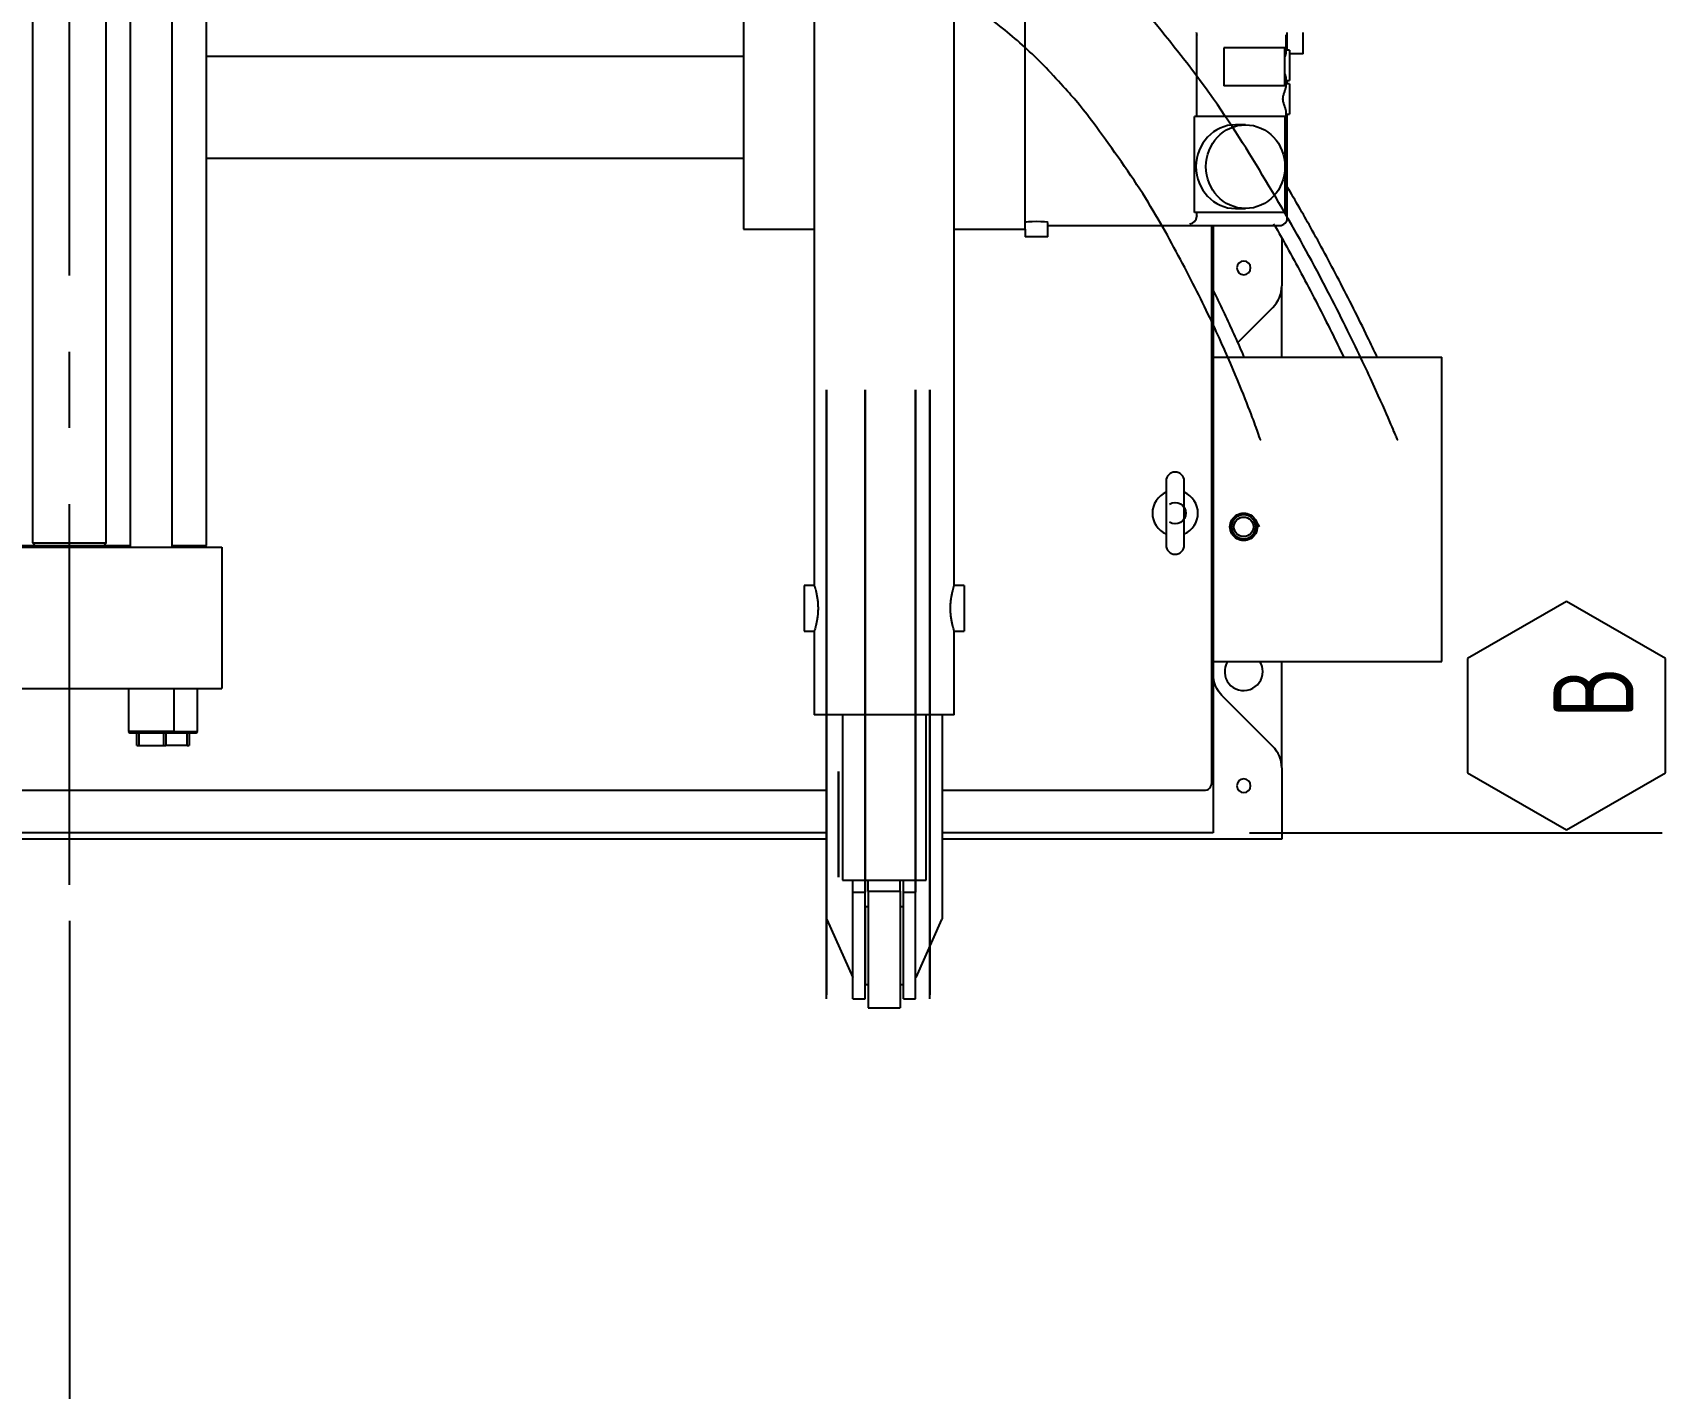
# Model space of a CAD drawing. Header units: millimetres. Extents: x 10462777 to 22643323, y 453826 to 1389191.
# Drawn here: x 11300084 to 11301156, y 578999 to 579889 of the extents above; entities that cross this region are included whole.
import ezdxf

# ---------------------------------------------------------------- set-up
doc = ezdxf.new("R2010")
doc.units = ezdxf.units.MM
doc.header["$LTSCALE"] = 200
doc.header["$MEASUREMENT"] = 0
doc.linetypes.add('CENTER', pattern=[2, 1.25, -0.25, 0.25, -0.25])
doc.layers.add('1', color=1, linetype='CENTER')
doc.layers.add('2', color=2, linetype='CONTINUOUS')
doc.styles.add('iso-1', font='isocp.shx')

# ---------------------------------------------------------------- blocks, each defined once
blk = doc.blocks.new('IDSYMBOL9')
at = {"layer": '1', "color": 152, "linetype": 'Continuous'}
for p, q in [((107.208, 153.641), (104.708, 149.311)), ((112.208, 153.641), (107.208, 153.641)), ((114.708, 149.311), (112.208, 153.641)), ((104.708, 149.311), (107.208, 144.981)), ((112.208, 144.981), (114.708, 149.311)), ((107.208, 144.981), (112.208, 144.981))]:
    blk.add_line(p, q, dxfattribs=at)
at = {"layer": '1', "color": 87, "linetype": 'Continuous', "insert": (109.607, 146.382), "char_height": 3.5, "attachment_point": 7, "line_spacing_factor": 0.963855, "style": 'iso-1'}
blk.add_mtext('\\W00.841;B ', dxfattribs=at)

msp = doc.modelspace()

# ---------------------------------------------------------------- linework, layer by layer
at = {"layer": '1', "color": 23, "linetype": 'CENTER'}
msp.add_line((11300107.87228, 579329.36568, 0), (11300107.87228, 587294.33381, 0), dxfattribs=at)
at = {"layer": '1', "color": 152, "linetype": 'Continuous'}
for p, q in [((11300882.70129, 579363.36616, 0), (11301153.5779, 579363.36616, 0)), ((11300107.87228, 579305.55284, 0), (11300107.87228, 578772.60648, 0))]:
    msp.add_line(p, q, dxfattribs=at)
at = {"layer": '2', "color": 60, "linetype": 'Continuous'}
for p, q in [((11300596.87923, 580650.90118, 0), (11300596.87923, 579525.6816, 0)), ((11300688.88054, 579525.6816, 0), (11300688.88054, 580650.90118, 0)), ((11300848.13463, 579833.88957, 0), (11300848.13463, 579887.15434, 0)), ((11300906.4607, 579887.47959, 0), (11300906.4607, 579875.11628, 0)), ((11300907.5218, 579877.39024, 0), (11300907.5218, 579888.5285, 0)), ((11300917.88379, 579874.89015, 0), (11300917.88379, 579888.89009, 0)), ((11300865.88305, 579878.89021, 0), (11300865.88305, 579853.88986, 0)), ((11300905.88362, 579878.89021, 0), (11300865.88305, 579878.89021, 0)), ((11300905.88362, 579853.88986, 0), (11300905.88362, 579878.89021, 0)), ((11300908.88366, 579877.39019, 0), (11300906.90466, 579877.39019, 0)), ((11300908.88366, 579877.39019, 0), (11300908.88366, 579867.39005, 0)), ((11300917.88379, 579874.89015, 0), (11300908.88386, 579874.89015, 0)), ((11300908.88366, 579867.39005, 0), (11300908.88366, 579857.38991, 0)), ((11300905.88362, 579853.88986, 0), (11300865.88305, 579853.88986, 0)), ((11300906.4607, 579859.66382, 0), (11300906.4607, 579853.11597, 0)), ((11300906.90466, 579857.38991, 0), (11300908.88366, 579857.38991, 0)), ((11300908.88366, 579855.38988, 0), (11300906.90466, 579855.38988, 0)), ((11300907.5218, 579855.39007, 0), (11300907.5218, 579857.38981, 0)), ((11300908.88366, 579855.38988, 0), (11300908.88366, 579845.38974, 0)), ((11300908.88366, 579845.38974, 0), (11300908.88366, 579835.38959, 0)), ((11300846.65832, 579770.88868, 0), (11300846.65832, 579833.88957, 0)), ((11300906.09226, 579833.88957, 0), (11300846.65832, 579833.88957, 0)), ((11300906.09226, 579833.88957, 0), (11300906.4607, 579833.88957, 0)), ((11300906.09226, 579770.88868, 0), (11300906.09226, 579833.88957, 0)), ((11300906.4607, 579837.6635, 0), (11300906.4607, 579833.88957, 0)), ((11300906.90466, 579835.38959, 0), (11300908.88366, 579835.38959, 0)), ((11300907.5218, 579767.25047, 0), (11300907.5218, 579835.3885, 0)), ((11300880.08228, 579828.38949, 0), (11300873.56237, 579828.38949, 0)), ((11300906.09226, 579770.88868, 0), (11300846.65832, 579770.88868, 0)), ((11300848.13463, 579768.62464, 0), (11300848.13463, 579770.88868, 0)), ((11300873.56237, 579773.38871, 0), (11300880.08228, 579773.38871, 0)), ((11300906.4607, 579770.88868, 0), (11300906.09226, 579770.88868, 0)), ((11300735.3812, 579759.73845, 0), (11300735.3812, 579754.88845, 0)), ((11300750.38141, 579754.88845, 0), (11300750.38141, 579764.26609, 0)), ((11300750.38223, 579762.2504, 0), (11300902.52173, 579762.2504, 0)), ((11300750.38141, 579754.88845, 0), (11300735.3812, 579754.88845, 0)), ((11300827.88801, 579594.36944, 0), (11300827.88801, 579552.36884, 0)), ((11300839.88818, 579552.36884, 0), (11300839.88818, 579594.36944, 0)), ((11300596.94521, 579525.8852, 0), (11300590.37914, 579525.8852, 0)), ((11300590.37914, 579525.8852, 0), (11300590.37914, 579495.88477, 0)), ((11300695.38063, 579525.8852, 0), (11300688.81456, 579525.8852, 0)), ((11300695.38063, 579525.8852, 0), (11300695.38063, 579495.88477, 0)), ((11300590.37914, 579495.88477, 0), (11300596.87923, 579495.88477, 0)), ((11300596.87923, 579495.88477, 0), (11300596.87923, 579440.88399, 0)), ((11300688.88054, 579440.88399, 0), (11300688.88054, 579495.88477, 0)), ((11300688.88054, 579495.88477, 0), (11300695.38063, 579495.88477, 0)), ((11300642.87988, 579440.88399, 0), (11300596.87923, 579440.88399, 0)), ((11300615.37949, 579440.88597, 0), (11300615.37949, 579332.43245, 0)), ((11300688.88054, 579440.88399, 0), (11300642.87988, 579440.88399, 0)), ((11300670.38027, 579332.43245, 0), (11300670.38027, 579440.88597, 0)), ((11300615.37949, 579332.43245, 0), (11300670.38027, 579332.43245, 0)), ((11300632.37973, 579325.22341, 0), (11300632.37973, 579332.43245, 0)), ((11300653.38003, 579325.22341, 0), (11300653.38003, 579332.43245, 0)), ((11300632.37973, 579325.22341, 0), (11300653.38003, 579325.22341, 0)), ((11300632.37973, 579325.22341, 0), (11300632.37973, 579248.43126, 0)), ((11300653.38003, 579325.22341, 0), (11300653.38003, 579248.43126, 0)), ((11300632.37973, 579314.9322, 0), (11300630.37971, 579314.9322, 0)), ((11300630.37971, 579314.9322, 0), (11300630.37971, 579263.93148, 0)), ((11300655.38006, 579314.9322, 0), (11300653.38003, 579314.9322, 0)), ((11300655.38006, 579314.9322, 0), (11300655.38006, 579263.93148, 0)), ((11300630.37971, 579263.93148, 0), (11300632.37973, 579263.93148, 0)), ((11300653.38003, 579263.93148, 0), (11300655.38006, 579263.93148, 0)), ((11300632.37973, 579248.43126, 0), (11300653.38003, 579248.43126, 0))]:
    msp.add_line(p, q, dxfattribs=at)
at = {"layer": '2', "color": 252, "linetype": 'Continuous'}
for p, q in [((11300083.72194, 580482.47725, 0), (11300083.72194, 579553.80713, 0)), ((11300132.02263, 579553.80713, 0), (11300132.02263, 580482.47725, 0)), ((11300197.87356, 579552.13557, 0), (11300197.87356, 580469.89861, 0)), ((11300550.37857, 580449.74051, 0), (11300550.37857, 579759.73852, 0)), ((11300735.3812, 579759.73852, 0), (11300735.3812, 580449.74051, 0)), ((11300197.85925, 579873.36454, 0), (11300550.36235, 579873.36454, 0)), ((11300197.86962, 579806.37245, 0), (11300550.37275, 579806.37245, 0)), ((11300550.37857, 579759.73852, 0), (11300596.88154, 579759.73852, 0)), ((11300688.88956, 579759.73852, 0), (11300735.3812, 579759.73852, 0)), ((11300857.88843, 579396.36663, 0), (11300857.88843, 579762.24503, 0)), ((11300903.88909, 579753.66609, 0), (11300903.88909, 579722.65553, 0)), ((11300903.88909, 579675.8684, 0), (11300903.88909, 579722.65281, 0)), ((11300898.03114, 579708.5132, 0), (11300875.01162, 579685.49368, 0)), ((11300083.72194, 579553.80713, 0), (11300085.39071, 579552.13836, 0)), ((11300083.72194, 579553.80713, 0), (11300132.02263, 579553.80713, 0)), ((11300130.35385, 579552.13836, 0), (11300132.02263, 579553.80713, 0)), ((11300007.87086, 579551.13556, 0), (11300207.8737, 579551.13556, 0)), ((11300067.89061, 579552.13557, 0), (11300085.38909, 579552.13557, 0)), ((11300085.39071, 579552.13836, 0), (11300085.39071, 579551.13552, 0)), ((11300085.39071, 579552.13836, 0), (11300130.35385, 579552.13836, 0)), ((11300130.34217, 579552.13557, 0), (11300147.84165, 579552.13557, 0)), ((11300130.35385, 579551.13552, 0), (11300130.35385, 579552.13836, 0)), ((11300175.38454, 579552.13557, 0), (11300197.87356, 579552.13557, 0)), ((11300196.87355, 579551.13556, 0), (11300197.87356, 579552.13557, 0)), ((11300207.8737, 579551.13556, 0), (11300207.8737, 579458.13423, 0)), ((11300903.88909, 579406.08258, 0), (11300903.88909, 579475.87071, 0)), ((11300007.87086, 579458.13423, 0), (11300207.8737, 579458.13423, 0)), ((11300864.7464, 579453.50957, 0), (11300898.03114, 579420.22483, 0)), ((11300604.87934, 579440.8837, 0), (11300604.87934, 579307.28433, 0)), ((11300680.88042, 579440.8837, 0), (11300680.88042, 579307.28433, 0)), ((11300903.88909, 579406.08249, 0), (11300903.88909, 579365.36619, 0)), ((11299610.87897, 579391.36656, 0), (11300604.87709, 579391.36656, 0)), ((11300680.85917, 579391.36656, 0), (11300852.88836, 579391.36656, 0)), ((11300604.86547, 579359.3661, 0), (11299610.87775, 579359.3661, 0)), ((11300903.88909, 579359.3661, 0), (11300680.86358, 579359.3661, 0)), ((11300903.88909, 579365.36619, 0), (11300903.88909, 579359.3661, 0)), ((11300622.34123, 579324.43234, 0), (11300622.34123, 579332.43221, 0)), ((11300630.34134, 579324.43234, 0), (11300630.34134, 579332.43221, 0)), ((11300655.41842, 579324.43234, 0), (11300655.41842, 579332.43221, 0)), ((11300663.41854, 579324.43234, 0), (11300663.41854, 579332.43221, 0)), ((11300622.34123, 579324.43234, 0), (11300630.34134, 579324.43234, 0)), ((11300622.34123, 579254.43134, 0), (11300622.34123, 579324.43234, 0)), ((11300630.34134, 579254.43134, 0), (11300630.34134, 579324.43234, 0)), ((11300655.41842, 579324.43234, 0), (11300663.41854, 579324.43234, 0)), ((11300655.41842, 579254.43134, 0), (11300655.41842, 579324.43234, 0)), ((11300663.41854, 579254.43134, 0), (11300663.41854, 579324.43234, 0)), ((11300605.25417, 579306.42992, 0), (11300622.23901, 579268.45684, 0)), ((11300680.5056, 579306.42992, 0), (11300663.52076, 579268.45684, 0)), ((11300622.34123, 579254.43134, 0), (11300630.34134, 579254.43134, 0)), ((11300655.41842, 579254.43134, 0), (11300663.41854, 579254.43134, 0))]:
    msp.add_line(p, q, dxfattribs=at)
at = {"layer": '2', "color": 7, "linetype": 'Continuous'}
for p, q in [((11300147.85285, 580461.89849, 0), (11300147.85285, 579551.14235, 0)), ((11300175.39324, 579551.14235, 0), (11300175.39324, 580461.89849, 0)), ((11300146.62283, 579458.13477, 0), (11300146.62283, 579429.88383, 0)), ((11300176.62326, 579429.88383, 0), (11300176.62326, 579458.13477, 0)), ((11300191.97315, 579429.88383, 0), (11300191.97315, 579458.13477, 0)), ((11300146.62283, 579429.88383, 0), (11300147.62285, 579428.88382, 0)), ((11300176.62326, 579429.88383, 0), (11300146.62283, 579429.88383, 0)), ((11300175.62325, 579428.88382, 0), (11300147.62285, 579428.88382, 0)), ((11300152.12291, 579420.88371, 0), (11300152.12291, 579428.88382, 0)), ((11300153.49889, 579428.88382, 0), (11300153.49889, 579420.88371, 0)), ((11300169.7472, 579420.88371, 0), (11300169.7472, 579428.88382, 0)), ((11300171.12318, 579428.88382, 0), (11300171.12318, 579420.88371, 0)), ((11300190.97313, 579428.88382, 0), (11300175.62256, 579428.88382, 0)), ((11300175.62325, 579428.88382, 0), (11300176.62326, 579429.88383, 0)), ((11300176.62395, 579429.88383, 0), (11300191.97315, 579429.88383, 0)), ((11300185.09709, 579420.88371, 0), (11300185.09709, 579428.88382, 0)), ((11300186.47307, 579428.88382, 0), (11300186.47307, 579420.88371, 0)), ((11300190.97313, 579428.88382, 0), (11300191.97315, 579429.88383, 0)), ((11300152.12291, 579420.88371, 0), (11300153.49889, 579420.88371, 0)), ((11300153.49889, 579420.88371, 0), (11300169.7472, 579420.88371, 0)), ((11300169.7472, 579420.88371, 0), (11300171.12318, 579420.88371, 0)), ((11300185.09709, 579420.88371, 0), (11300171.12329, 579420.88371, 0)), ((11300185.09709, 579420.88371, 0), (11300186.47307, 579420.88371, 0))]:
    msp.add_line(p, q, dxfattribs=at)
at = {"layer": '2', "color": 11, "linetype": 'Continuous'}
for p, q in [((11300858.88845, 579762.24682, 0), (11300858.88845, 579363.36616, 0)), ((11300858.88845, 579675.8706, 0), (11301008.89058, 579675.8706, 0)), ((11301008.89058, 579475.86776, 0), (11301008.89058, 579675.8706, 0)), ((11300858.88845, 579475.86776, 0), (11301008.89058, 579475.86776, 0)), ((11300604.86922, 579363.36616, 0), (11299610.87072, 579363.36616, 0)), ((11300858.88845, 579363.36616, 0), (11300680.87811, 579363.36616, 0))]:
    msp.add_line(p, q, dxfattribs=at)
at = {"layer": '2', "color": 95, "linetype": 'Continuous'}
for p, q in [((11300604.87934, 579654.43702, 0), (11300604.87934, 579364.4329, 0)), ((11300604.87934, 579534.88122, 0), (11300604.87934, 579654.43702, 0)), ((11300672.88031, 579534.88122, 0), (11300672.88031, 579654.43702, 0)), ((11300672.88031, 579654.43702, 0), (11300672.88031, 579364.4329, 0)), ((11300604.87934, 579532.31395, 0), (11300604.87934, 579534.88122, 0)), ((11300604.87934, 579418.21465, 0), (11300604.87934, 579532.31395, 0)), ((11300672.88031, 579532.31395, 0), (11300672.88031, 579534.88122, 0)), ((11300672.88031, 579418.21465, 0), (11300672.88031, 579532.31395, 0)), ((11300604.87934, 579415.64738, 0), (11300604.87934, 579418.21465, 0)), ((11300604.87934, 579334.46108, 0), (11300604.87934, 579415.64738, 0)), ((11300672.88031, 579415.64738, 0), (11300672.88031, 579418.21465, 0)), ((11300672.88031, 579334.46108, 0), (11300672.88031, 579415.64738, 0)), ((11300604.87934, 579364.4329, 0), (11300604.87934, 579307.28433, 0)), ((11300672.88031, 579364.4329, 0), (11300672.88031, 579307.28433, 0)), ((11300604.87934, 579324.43234, 0), (11300604.87934, 579334.46108, 0)), ((11300672.88031, 579324.43234, 0), (11300672.88031, 579334.46108, 0)), ((11300604.87934, 579254.43134, 0), (11300604.87934, 579324.43234, 0)), ((11300672.88031, 579254.43134, 0), (11300672.88031, 579324.43234, 0)), ((11300604.87934, 579307.28433, 0), (11300604.87934, 579306.42992, 0)), ((11300604.87934, 579271.83159, 0), (11300604.87934, 579307.03209, 0)), ((11300604.87934, 579306.42992, 0), (11300604.87934, 579268.45684, 0)), ((11300672.88031, 579307.28433, 0), (11300672.88031, 579306.42992, 0)), ((11300672.88031, 579271.83159, 0), (11300672.88031, 579307.03209, 0)), ((11300672.88031, 579306.42992, 0), (11300672.88031, 579268.45684, 0)), ((11300604.87934, 579268.45684, 0), (11300604.87934, 579267.60244, 0)), ((11300604.87934, 579267.60244, 0), (11300604.87934, 579257.12057, 0)), ((11300672.88031, 579268.45684, 0), (11300672.88031, 579267.60244, 0)), ((11300672.88031, 579267.60244, 0), (11300672.88031, 579257.12057, 0)), ((11300604.87934, 579254.43134, 0), (11300604.87934, 579257.12057, 0)), ((11300672.88031, 579254.43134, 0), (11300672.88031, 579257.12057, 0))]:
    msp.add_line(p, q, dxfattribs=at)
at = {"layer": '2', "color": 172, "linetype": 'Continuous'}
for p, q in [((11300630.34134, 579364.4329, 0), (11300630.34134, 579654.43702, 0)), ((11300630.34134, 579654.43702, 0), (11300630.34134, 579324.43234, 0)), ((11300663.41854, 579654.43702, 0), (11300663.41854, 579324.43234, 0)), ((11300663.41854, 579364.4329, 0), (11300663.41854, 579654.43702, 0)), ((11300612.87946, 579334.43248, 0), (11300612.87946, 579403.71549, 0)), ((11300612.87946, 579403.71549, 0), (11300612.87946, 579334.43248, 0)), ((11300630.34134, 579254.43134, 0), (11300630.34134, 579364.4329, 0)), ((11300663.41854, 579254.43134, 0), (11300663.41854, 579364.4329, 0)), ((11300630.34134, 579254.43134, 0), (11300630.34134, 579324.43234, 0)), ((11300663.41854, 579254.43134, 0), (11300663.41854, 579324.43234, 0))]:
    msp.add_line(p, q, dxfattribs=at)
at = {"layer": '2', "color": 95, "linetype": 'CENTER'}
for p, q in [((11300604.87934, 579533.59758, 0), (11300604.87934, 579306.85713, 0)), ((11300672.88031, 579306.85713, 0), (11300672.88031, 579533.59758, 0)), ((11300604.87934, 579268.02964, 0), (11300604.87934, 579416.93101, 0)), ((11300672.88031, 579416.93101, 0), (11300672.88031, 579268.02964, 0))]:
    msp.add_line(p, q, dxfattribs=at)
at = {"layer": '2', "color": 252, "linetype": 'Continuous', "extrusion": (0, 0, -1)}
for centre in [(-11300878.88873, 579734.37143, 0), (-11300878.88873, 579394.3666, 0)]:
    msp.add_circle(centre, 4.50006, dxfattribs=at)
at = {"layer": '2', "color": 60, "linetype": 'Continuous', "extrusion": (0, 0, -1)}
msp.add_circle((-11300878.88873, 579564.36901, 0), 7.90011, dxfattribs=at)
at = {"layer": '2', "color": 60, "linetype": 'Continuous'}
msp.add_circle((11300878.88873, 579564.36901, 0), 6.40009, dxfattribs=at)
for centre, radius, start, end in [((11300902.52173, 579888.5285, 0), 5.00007, 0, 4.15004947), ((11300902.52173, 579767.25047, 0), 5.00007, 270, 0), ((11300833.88809, 579594.36944, 0), 6.00009, 0, 180), ((11300833.88809, 579573.36914, 0), 14.94827, 113.66998583, 246.33559313), ((11300833.88809, 579573.36914, 0), 14.94827, 293.66438893, 66.32999634), ((11300833.88809, 579552.36884, 0), 6.00009, 180, 0)]:
    msp.add_arc(centre, radius, start, end, dxfattribs=at)
at = {"layer": '2', "color": 252, "linetype": 'Continuous'}
for centre, radius, start, end in [((11300883.8888, 579722.65553, 0), 20.00028, 315.00000008, 0), ((11300878.88873, 579469.36766, 0), 12.50018, 148.66878001, 0), ((11300878.88873, 579469.36766, 0), 12.50018, 0, 31.33128033), ((11300883.8888, 579406.08249, 0), 20.00028, 0, 44.99999992), ((11300852.88836, 579396.36663, 0), 5.00007, 270, 0)]:
    msp.add_arc(centre, radius, start, end, dxfattribs=at)
at = {"layer": '2', "color": 252, "linetype": 'Continuous', "extrusion": (0, 0, -1)}
for centre, radius, start, end in [((-11300833.88809, 579573.36914, 0), 7.0001, 59.00064468, 180), ((-11300833.88809, 579573.36914, 0), 7.0001, 180, 300.99935532), ((-11300878.88873, 579467.65191, 0), 20.00028, 315.00000008, 0)]:
    msp.add_arc(centre, radius, start, end, dxfattribs=at)
at = {"layer": '2', "color": 60, "linetype": 'Continuous', "extrusion": (0, 0, -1)}
for start, end in [(329.99999994, 30.00000006), (30.00000006, 90), (90, 149.99999994), (149.99999994, 210.00000006), (270, 329.99999994), (210.00000006, 270)]:
    msp.add_arc((-11300878.88873, 579564.36901, 0), 9.00013, start, end, dxfattribs=at)
at = {"layer": '2', "color": 60, "linetype": 'Continuous'}
for centre, major_axis, ratio, start_param, end_param in [((11300843.47199, 579887.47959, 0), (-1.93906, 4.68129), 0.9059864163, 4.3533799879, 4.639413524), ((11300906.90466, 579867.39005, 0), (0, 10.00014), 0.0699268119, 6.2831752212, 6.9710362177), ((11300906.90466, 579867.39005, 0), (0, 10.00014), 0.0699268119, 2.453741743, 3.1416027396), ((11300906.90466, 579845.38974, 0), (0, 10.00014), 0.0699268119, 6.2831752212, 6.9710362177), ((11300906.90466, 579845.38974, 0), (0, 10.00014), 0.0699268119, 2.453741743, 3.1416027396), ((11300873.56237, 579800.8891, 0), (0, 27.50039), 0.9453729816, 0, 1.5707962086), ((11300873.56237, 579800.8891, 0), (0, 27.50039), 0.9453729816, 1.5707961359, 3.1415923267), ((11300843.47199, 579768.29939, 0), (-1.93906, -4.68129), 0.9059864164, 0.428822163, 1.9298053197), ((11300742.8813, 579764.26609, 0), (-7.50011, 0), 0.0699268119, 4.7123889804, 6.2831805226), ((11300742.8813, 579764.26609, 0), (-7.50011, 0), 0.0699268119, 3.1415974382, 4.7123889804)]:
    msp.add_ellipse(centre, major_axis=major_axis, ratio=ratio, start_param=start_param, end_param=end_param, dxfattribs=at)
at = {"layer": '2', "color": 60, "linetype": 'Continuous', "extrusion": (1.06293e-16, 6.29315e-18, -1)}
msp.add_ellipse((11300843.12235, 579887.12995, 0), major_axis=(-3.55283, -3.55283), ratio=0.9951458158, start_param=3.8596106393, end_param=3.9245578246, dxfattribs=at)
at = {"layer": '2', "color": 60, "linetype": 'Continuous'}
msp.add_ellipse((11300880.08228, 579800.8891, 0), major_axis=(0, 27.50039), ratio=0.9453729816, dxfattribs=at)
at = {"layer": '2', "color": 60, "linetype": 'Continuous', "extrusion": (0, 0, -1)}
msp.add_ellipse((11300843.12235, 579768.64903, 0), major_axis=(-3.55283, 3.55283), ratio=0.9951458158, start_param=2.3586274826, end_param=2.4235746679, dxfattribs=at)
at = {"layer": '2', "color": 163, "linetype": 'Continuous'}
for points in [[(11300979.89022, 579621.45651, 0), (11300979.89017, 579621.45665, 0), (11300979.89011, 579621.45679, 0), (11300828.28432, 580009.37533, 0), (11300712.45678, 580009.37533, 0), (11300596.62923, 580009.37533, 0)], [(11300889.88893, 579621.45651, 0), (11300889.88889, 579621.45665, 0), (11300889.88884, 579621.45679, 0), (11300787.92608, 579941.37437, 0), (11300671.97736, 579941.37437, 0), (11300556.02865, 579941.37437, 0)]]:
    msp.add_open_spline(points, degree=5, dxfattribs=at)
at = {"layer": '2', "color": 60, "linetype": 'Continuous'}
for points, knots in [([(11300906.4607, 579875.11628, 0), (11300906.44021, 579874.87548, 0), (11300906.39433, 579874.61654, 0), (11300906.26812, 579874.08105, 0), (11300906.18769, 579873.80261, 0), (11300906.03433, 579873.32242, 0), (11300905.9679, 579873.1262, 0), (11300905.89779, 579872.92573, 0)], [0, 0, 0, 0, 0.3759399328, 0.3759399328, 0.7518798655, 0.7518798655, 1, 1, 1, 1]), ([(11300906.4607, 579853.11597, 0), (11300906.44021, 579852.87516, 0), (11300906.39433, 579852.61622, 0), (11300906.26812, 579852.08074, 0), (11300906.18769, 579851.8023, 0), (11300906.00291, 579851.22375, 0), (11300905.89801, 579850.92233, 0), (11300905.67552, 579850.30233, 0), (11300905.55882, 579849.98617, 0), (11300905.20754, 579849.01617, 0), (11300904.96937, 579848.34211, 0), (11300904.68914, 579847.26118, 0), (11300904.61094, 579846.89435, 0), (11300904.5029, 579846.15221, 0), (11300904.47303, 579845.77579, 0), (11300904.47268, 579845.01045, 0), (11300904.50235, 579844.63261, 0), (11300904.60996, 579843.89028, 0), (11300904.68763, 579843.52483, 0), (11300904.96779, 579842.44204, 0), (11300905.20637, 579841.76658, 0), (11300905.55826, 579840.79481, 0), (11300905.67518, 579840.47808, 0), (11300905.89809, 579839.85694, 0), (11300906.00266, 579839.55647, 0), (11300906.18747, 579838.9779, 0), (11300906.26801, 579838.69921, 0), (11300906.39444, 579838.16279, 0), (11300906.44027, 579837.90366, 0), (11300906.4607, 579837.6635, 0)], [0, 0, 0, 0, 0.0625, 0.0625, 0.125, 0.125, 0.1875, 0.1875, 0.25, 0.25, 0.375, 0.375, 0.4375, 0.4375, 0.5, 0.5, 0.5625, 0.5625, 0.625, 0.625, 0.75, 0.75, 0.8125, 0.8125, 0.875, 0.875, 0.9375, 0.9375, 1, 1, 1, 1]), ([(11300905.90519, 579861.8332, 0), (11300905.9725, 579861.64029, 0), (11300906.03625, 579861.45162, 0), (11300906.18747, 579860.97821, 0), (11300906.26801, 579860.69953, 0), (11300906.39444, 579860.1631, 0), (11300906.44027, 579859.90397, 0), (11300906.4607, 579859.66382, 0)], [0, 0, 0, 0, 0.2414189734, 0.2414189734, 0.6207094867, 0.6207094867, 1, 1, 1, 1]), ([(11300889.28119, 579564.36901, 0), (11300888.85617, 579565.10516, 0), (11300888.42805, 579565.84669, 0), (11300887.56285, 579567.34525, 0), (11300887.12571, 579568.1024, 0), (11300886.68307, 579568.86908, 0)], [0, 0, 0, 0, 0.5, 0.5, 1, 1, 1, 1]), ([(11300596.87923, 579525.88519, 0), (11300596.87923, 579525.8852, 0), (11300596.87916, 579525.88542, 0), (11300596.88698, 579525.86147, 0), (11300596.91052, 579525.78898, 0), (11300596.92034, 579525.7587, 0), (11300596.94391, 579525.68571, 0), (11300596.95771, 579525.64285, 0), (11300597.03563, 579525.39965, 0), (11300597.12673, 579525.11263, 0), (11300597.29797, 579524.5484, 0), (11300597.36083, 579524.33787, 0), (11300597.49672, 579523.87065, 0), (11300597.56867, 579523.61765, 0), (11300597.79306, 579522.80306, 0), (11300597.95418, 579522.18621, 0), (11300598.1593, 579521.32073, 0), (11300598.20062, 579521.14237, 0), (11300598.2827, 579520.77876, 0), (11300598.32344, 579520.59358, 0), (11300598.44439, 579520.028, 0), (11300598.52332, 579519.63761, 0), (11300598.67555, 579518.83022, 0), (11300598.74886, 579518.41322, 0), (11300598.85293, 579517.76717, 0), (11300598.88663, 579517.54839, 0), (11300598.95177, 579517.1038, 0), (11300598.98329, 579516.8773, 0), (11300599.1331, 579515.73731, 0), (11300599.2283, 579514.80015, 0), (11300599.32609, 579513.35671, 0), (11300599.35119, 579512.86924, 0), (11300599.37657, 579512.12817, 0), (11300599.38299, 579511.87876, 0), (11300599.39151, 579511.3819, 0), (11300599.39362, 579511.13411, 0), (11300599.39368, 579509.89834, 0), (11300599.35998, 579508.91976, 0), (11300599.27848, 579507.70894, 0), (11300599.26021, 579507.4674, 0), (11300599.21982, 579506.9856, 0), (11300599.19775, 579506.74614, 0), (11300599.12681, 579506.03741, 0), (11300599.073, 579505.57557, 0), (11300598.95438, 579504.67235, 0), (11300598.88956, 579504.23098, 0), (11300598.78554, 579503.58412, 0), (11300598.74974, 579503.37105, 0), (11300598.6761, 579502.94999, 0), (11300598.63816, 579502.74149, 0), (11300598.44563, 579501.72021, 0), (11300598.28253, 579500.96952, 0), (11300598.03816, 579499.93792, 0), (11300597.95673, 579499.60992, 0), (11300597.83632, 579499.14225, 0), (11300597.79643, 579498.9903, 0), (11300597.71838, 579498.69778, 0), (11300597.6801, 579498.5568, 0), (11300597.49302, 579497.87784, 0), (11300597.35722, 579497.41691, 0), (11300597.21397, 579496.94476, 0), (11300597.18665, 579496.85558, 0), (11300597.13491, 579496.68796, 0), (11300597.11047, 579496.60947, 0), (11300597.04262, 579496.39294, 0), (11300597.00438, 579496.27279, 0), (11300596.91169, 579495.9835, 0), (11300596.87919, 579495.88466, 0), (11300596.87922, 579495.88475, 0)], [0, 0, 0, 0, 0.0000317087, 0.0312807178, 0.0312807178, 0.0469052223, 0.0469052223, 0.0625297269, 0.0625297269, 0.1250277451, 0.1250277451, 0.1562767542, 0.1562767542, 0.1875257633, 0.1875257633, 0.2500237815, 0.2500237815, 0.2656482861, 0.2656482861, 0.2812727906, 0.2812727906, 0.3125217997, 0.3125217997, 0.3437708088, 0.3437708088, 0.3593953134, 0.3593953134, 0.3750198179, 0.3750198179, 0.4375178361, 0.4375178361, 0.4687668452, 0.4687668452, 0.4843913498, 0.4843913498, 0.5000158543, 0.5000158543, 0.5625138725, 0.5625138725, 0.5781383771, 0.5781383771, 0.5937628816, 0.5937628816, 0.6250118907, 0.6250118907, 0.6562608999, 0.6562608999, 0.6718854044, 0.6718854044, 0.687509909, 0.687509909, 0.7500079272, 0.7500079272, 0.7812569363, 0.7812569363, 0.7968814408, 0.7968814408, 0.8125059454, 0.8125059454, 0.8750039636, 0.8750039636, 0.8906284681, 0.8906284681, 0.9062529727, 0.9062529727, 0.9375019818, 0.9375019818, 1, 1, 1, 1]), ([(11300688.88054, 579495.88475, 0), (11300688.88051, 579495.88484, 0), (11300688.8481, 579495.98343, 0), (11300688.7555, 579496.27243, 0), (11300688.7173, 579496.39245, 0), (11300688.64953, 579496.60873, 0), (11300688.62512, 579496.68712, 0), (11300688.57339, 579496.8547, 0), (11300688.54607, 579496.94387, 0), (11300688.40279, 579497.41611, 0), (11300688.26683, 579497.87749, 0), (11300688.07937, 579498.5579, 0), (11300688.041, 579498.69921, 0), (11300687.96275, 579498.99251, 0), (11300687.92292, 579499.14429, 0), (11300687.80281, 579499.61085, 0), (11300687.72153, 579499.93825, 0), (11300687.47743, 579500.96868, 0), (11300687.31428, 579501.71941, 0), (11300687.08284, 579502.94713, 0), (11300687.00906, 579503.36764, 0), (11300686.87068, 579504.22789, 0), (11300686.806, 579504.66811, 0), (11300686.68759, 579505.56893, 0), (11300686.63385, 579506.02954, 0), (11300686.56295, 579506.73634, 0), (11300686.54093, 579506.9746, 0), (11300686.50041, 579507.45658, 0), (11300686.48203, 579507.69882, 0), (11300686.40016, 579508.91088, 0), (11300686.36637, 579509.88868, 0), (11300686.36607, 579511.12109, 0), (11300686.36811, 579511.36809, 0), (11300686.37643, 579511.86311, 0), (11300686.38272, 579512.11162, 0), (11300686.40793, 579512.85556, 0), (11300686.43298, 579513.3446, 0), (11300686.53067, 579514.79186, 0), (11300686.6259, 579515.73038, 0), (11300686.77558, 579516.8708, 0), (11300686.80707, 579517.09728, 0), (11300686.87217, 579517.54203, 0), (11300686.90587, 579517.76094, 0), (11300687.00993, 579518.40753, 0), (11300687.08329, 579518.82509, 0), (11300687.23571, 579519.6339, 0), (11300687.31478, 579520.02515, 0), (11300687.43603, 579520.59221, 0), (11300687.47692, 579520.7781, 0), (11300687.55915, 579521.1424, 0), (11300687.60024, 579521.31975, 0), (11300687.80482, 579522.18307, 0), (11300687.96575, 579522.79946, 0), (11300688.15279, 579523.47859, 0), (11300688.18949, 579523.60981, 0), (11300688.2612, 579523.86286, 0), (11300688.29629, 579523.98494, 0), (11300688.39813, 579524.33514, 0), (11300688.46093, 579524.54553, 0), (11300688.63205, 579525.10945, 0), (11300688.7231, 579525.39639, 0), (11300688.80117, 579525.64007, 0), (11300688.81502, 579525.68309, 0), (11300688.83881, 579525.75679, 0), (11300688.84872, 579525.78737, 0), (11300688.87252, 579525.86067, 0), (11300688.88055, 579525.88524, 0), (11300688.88054, 579525.88521, 0), (11300688.88054, 579525.8852, 0)], [0, 0, 0, 0, 0.0624816183, 0.0624816183, 0.0937224275, 0.0937224275, 0.1093428321, 0.1093428321, 0.1249632367, 0.1249632367, 0.187444855, 0.187444855, 0.2030652596, 0.2030652596, 0.2186856642, 0.2186856642, 0.2499264733, 0.2499264733, 0.3124080917, 0.3124080917, 0.3436489008, 0.3436489008, 0.37488971, 0.37488971, 0.4061305192, 0.4061305192, 0.4217509238, 0.4217509238, 0.4373713283, 0.4373713283, 0.4998529467, 0.4998529467, 0.5154733513, 0.5154733513, 0.5310937559, 0.5310937559, 0.562334565, 0.562334565, 0.6248161834, 0.6248161834, 0.6404365879, 0.6404365879, 0.6560569925, 0.6560569925, 0.6872978017, 0.6872978017, 0.7185386109, 0.7185386109, 0.7341590154, 0.7341590154, 0.74977942, 0.74977942, 0.8122610384, 0.8122610384, 0.8278814429, 0.8278814429, 0.8435018475, 0.8435018475, 0.8747426567, 0.8747426567, 0.937224275, 0.937224275, 0.9528446796, 0.9528446796, 0.9684650842, 0.9684650842, 0.9997058934, 1, 1, 1, 1])]:
    msp.add_open_spline(points, degree=3, knots=knots, dxfattribs=at)
at = {"layer": '2', "color": 163, "linetype": 'Continuous'}
for points, knots in [([(11300966.56369, 579675.84317, 0), (11300964.49397, 579680.22211, 0), (11300956.30372, 579697.3373, 0), (11300941.93683, 579725.92803, 0), (11300924.29614, 579758.63897, 0), (11300912.74959, 579778.75218, 0), (11300907.61951, 579787.43203, 0)], [0, 0, 0, 0, 0.1136240694, 0.4434604677, 0.7575264633, 1, 1, 1, 1]), ([(11300898.5595, 579763.44486, 0), (11300905.16542, 579751.92271, 0), (11300918.12386, 579728.46107, 0), (11300933.23933, 579699.08108, 0), (11300941.91659, 579681.35949, 0), (11300944.53517, 579675.9186, 0)], [0, 0, 0, 0, 0.4071533704, 0.8186571757, 1, 1, 1, 1]), ([(11300879.27252, 579675.87837, 0), (11300878.31405, 579678.1002, 0), (11300873.37026, 579689.43909, 0), (11300866.70338, 579703.95258, 0), (11300860.80253, 579716.09485, 0), (11300859.13911, 579719.46384, 0)], [0, 0, 0, 0, 0.1491636768, 0.7627858287, 1, 1, 1, 1])]:
    msp.add_open_spline(points, degree=3, knots=knots, dxfattribs=at)
at = {"layer": '2', "color": 252, "linetype": 'Continuous'}
for points in [[(11300604.87934, 579307.28433, 0), (11300604.87934, 579306.99953, 0), (11300605.00571, 579306.71472, 0), (11300605.25417, 579306.42992, 0)], [(11300680.88042, 579307.28433, 0), (11300680.88042, 579306.99949, 0), (11300680.75408, 579306.71476, 0), (11300680.5056, 579306.42992, 0)]]:
    msp.add_open_spline(points, degree=3, dxfattribs=at)

# ---------------------------------------------------------------- block references
at = {"layer": '1', "color": 152, "linetype": 'Continuous', "xscale": 15.00021306972, "yscale": 15.00021306972, "zscale": 15.00021306972, "rotation": 90}
msp.add_blockref('IDSYMBOL9', (11303330.49683, 577794.69363, 0), dxfattribs=at)

doc.saveas('drawing.dxf')
